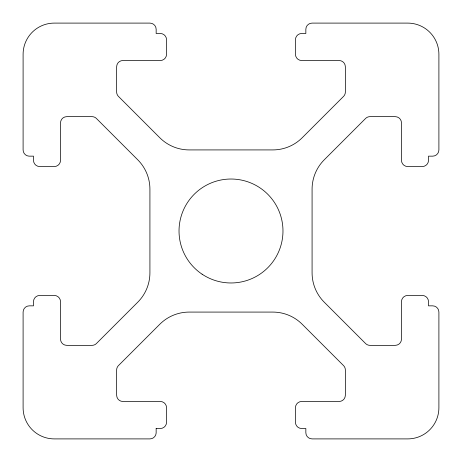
<?xml version="1.0" encoding="UTF-8"?>
<svg xmlns="http://www.w3.org/2000/svg" width="462" height="462" viewBox="0 0 462 462"><rect width="100%" height="100%" fill="white"/><g stroke="black" fill="none" stroke-linecap="round" stroke-linejoin="round"><path stroke-width="0.69" d="M156.156 428.505L156.144 433.056A6.237 6.237 0 0 1 149.919 438.9L54.285 438.9A31.185 31.185 0 0 1 23.1 407.715L23.1 312.081A6.237 6.237 0 0 1 29.337 305.844L33.495 305.844L33.495 301.686A6.237 6.237 0 0 1 39.732 295.449L54.285 295.449A6.237 6.237 0 0 1 60.522 301.686L60.522 339.108A6.237 6.237 0 0 0 66.759 345.345L92.019 345.345A6.237 6.237 0 0 0 96.431 343.52L137.74 302.206A41.58 41.58 0 0 0 149.919 272.805L149.919 189.195A41.58 41.58 0 0 0 137.74 159.794L96.431 118.48A6.237 6.237 0 0 0 92.019 116.655L66.759 116.655A6.237 6.237 0 0 0 60.522 122.892L60.522 160.314A6.237 6.237 0 0 1 54.285 166.551L39.732 166.551A6.237 6.237 0 0 1 33.495 160.314L33.495 156.156L28.944 156.144A6.237 6.237 0 0 1 23.1 149.919L23.1 54.285A31.185 31.185 0 0 1 54.285 23.1L149.919 23.1A6.237 6.237 0 0 1 156.156 29.337L156.156 33.495L160.314 33.495A6.237 6.237 0 0 1 166.551 39.732L166.551 54.285A6.237 6.237 0 0 1 160.314 60.522L122.892 60.522A6.237 6.237 0 0 0 116.655 66.759L116.655 92.019A6.237 6.237 0 0 0 118.48 96.431L159.794 137.74A41.58 41.58 0 0 0 189.195 149.919L272.805 149.919A41.58 41.58 0 0 0 302.206 137.74L343.52 96.431A6.237 6.237 0 0 0 345.345 92.019L345.345 66.759A6.237 6.237 0 0 0 339.108 60.522L301.686 60.522A6.237 6.237 0 0 1 295.449 54.285L295.449 39.732A6.237 6.237 0 0 1 301.686 33.495L305.844 33.495L305.844 29.337A6.237 6.237 0 0 1 312.081 23.1L407.715 23.1A31.185 31.185 0 0 1 438.9 54.285L438.9 149.919A6.237 6.237 0 0 1 432.663 156.156L428.505 156.156L428.493 160.707A6.237 6.237 0 0 1 422.268 166.551L407.715 166.551A6.237 6.237 0 0 1 401.478 160.314L401.478 122.892A6.237 6.237 0 0 0 395.241 116.655L369.981 116.655A6.237 6.237 0 0 0 365.569 118.48L324.26 159.794A41.58 41.58 0 0 0 312.081 189.195L312.081 272.805A41.58 41.58 0 0 0 324.26 302.206L365.569 343.52A6.237 6.237 0 0 0 369.981 345.345L395.241 345.345A6.237 6.237 0 0 0 401.478 339.108L401.478 301.686A6.237 6.237 0 0 1 407.715 295.449L422.268 295.449A6.237 6.237 0 0 1 428.505 301.686L428.505 305.844L432.663 305.844A6.237 6.237 0 0 1 438.9 312.081L438.9 407.715A31.185 31.185 0 0 1 407.715 438.9L312.081 438.9A6.237 6.237 0 0 1 305.844 432.663L305.844 428.505L301.686 428.505A6.237 6.237 0 0 1 295.449 422.268L295.449 407.715A6.237 6.237 0 0 1 301.686 401.478L339.108 401.478A6.237 6.237 0 0 0 345.345 395.241L345.345 369.981A6.237 6.237 0 0 0 343.52 365.569L302.206 324.26A41.58 41.58 0 0 0 272.805 312.081L189.195 312.081A41.58 41.58 0 0 0 159.794 324.26L118.48 365.569A6.237 6.237 0 0 0 116.655 369.981L116.655 395.241A6.237 6.237 0 0 0 122.892 401.478L160.314 401.478A6.237 6.237 0 0 1 166.551 407.715L166.551 422.268A6.237 6.237 0 0 1 160.314 428.505L156.156 428.505M202.125 274.214A51.975 51.975 0 0 0 282.865 234.401A51.975 51.975 0 0 0 208.01 184.384A51.975 51.975 0 0 0 202.125 274.214"/></g></svg>
